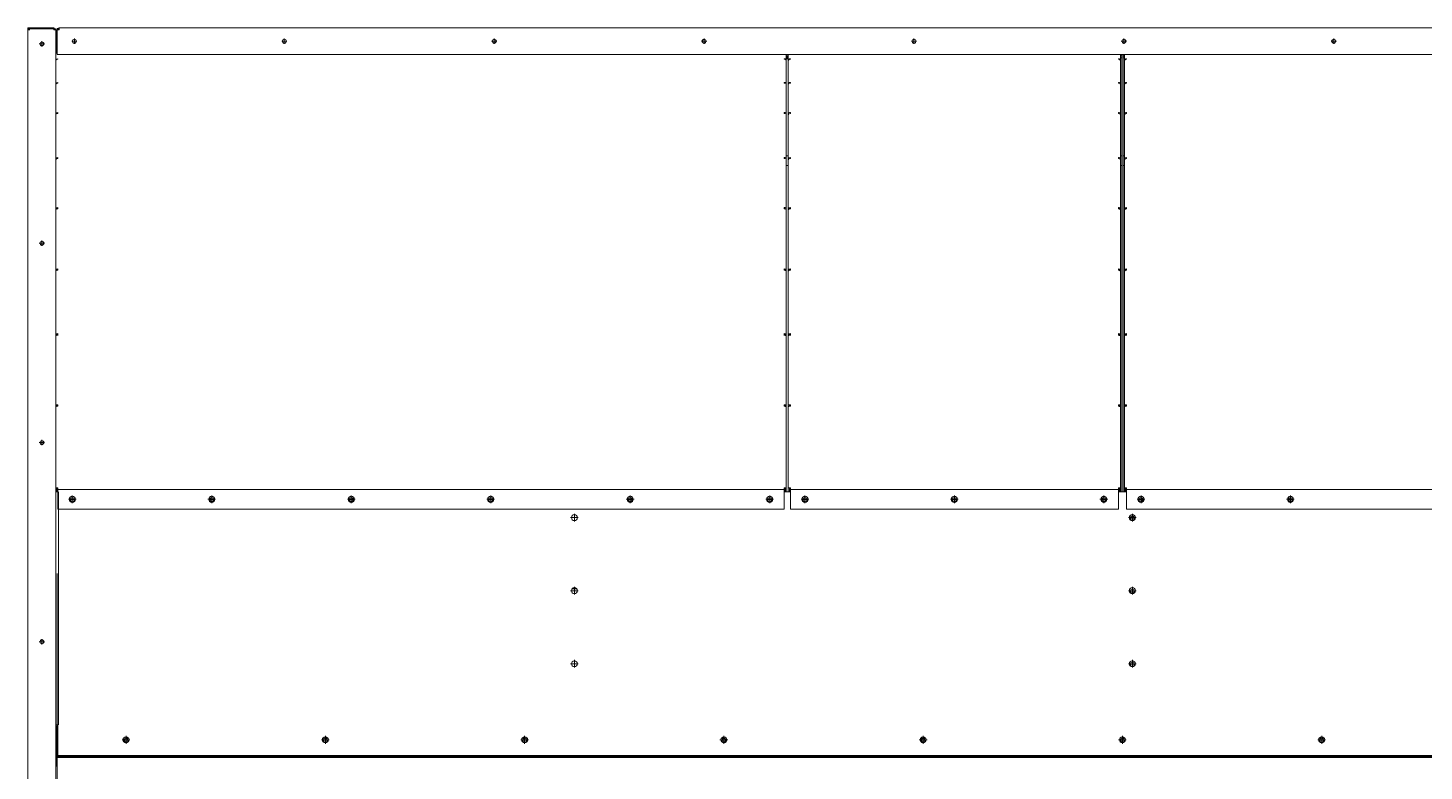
# Model space of a CAD drawing. Header units: millimetres. Extents: x 18793 to 48201, y 11745 to 32540.
# Drawn here: x 37810 to 39912, y 21409 to 22528 of the extents above; entities that cross this region are included whole.
import ezdxf

# ---------------------------------------------------------------- set-up
doc = ezdxf.new("R2010")
doc.units = ezdxf.units.MM

# ---------------------------------------------------------------- blocks, each defined once
blk = doc.blocks.new('2')
at = {"color": 7, "lineweight": 20, "ltscale": 0.280701}
for p, q in [((37810.2, 22527.8), (37810.2, 22526.2)), ((37810.2, 22527.8), (37849.1, 22527.8)), ((37810.2, 22526.2), (37849.1, 22526.2)), ((37810.2, 19482.9), (37810.2, 22526.2)), ((37810.2, 22524.7), (37813.3, 22524.7)), ((37849.1, 22527.8), (37849.1, 22524.7)), ((37850.2, 22525.8), (37849.1, 22525.8)), ((37852.2, 22524.7), (37849.1, 22524.7)), ((37852.2, 21829.7), (37852.2, 22524.7)), ((37852.2, 19482.9), (37852.2, 22524.7)), ((37854.2, 22524.4), (37853.7, 22524.4)), ((37853.7, 22524.4), (37853.7, 22490.9)), ((37854.2, 22524.7), (37854.2, 22487.8)), ((37854.2, 22524.7), (37857.3, 22524.7)), ((37857.3, 22527.8), (37857.1, 22527.8)), ((37857.1, 22524.7), (37857.1, 22526.2)), ((37857.3, 22524.7), (37857.3, 22527.8)), ((37857.3, 22527.8), (41063.1, 22527.8)), ((37880.2, 22511.7), (37880.2, 22503.9)), ((38196.2, 22511.7), (38196.2, 22503.9)), ((38512.2, 22511.7), (38512.2, 22503.9)), ((38828.2, 22511.7), (38828.2, 22503.9)), ((39144.2, 22511.7), (39144.2, 22503.9)), ((39460.2, 22511.7), (39460.2, 22503.9)), ((39776.2, 22511.7), (39776.2, 22503.9)), ((37827.3, 22503.8), (37835.1, 22503.8)), ((37831.2, 22507.7), (37831.2, 22499.9)), ((37876.3, 22507.8), (37884.1, 22507.8)), ((38192.3, 22507.8), (38200.1, 22507.8)), ((38508.3, 22507.8), (38516.1, 22507.8)), ((38824.3, 22507.8), (38832.1, 22507.8)), ((39140.3, 22507.8), (39148.1, 22507.8)), ((39456.3, 22507.8), (39464.1, 22507.8)), ((39772.3, 22507.8), (39780.1, 22507.8)), ((37854.2, 22487.8), (41066.2, 22487.8)), ((37855.1, 22480.8), (37855.1, 22481.4)), ((38948.9, 22480.8), (38948.9, 22481.4)), ((38951.9, 22478.3), (38952, 22478.3)), ((38952, 22478.3), (38952, 22487.8)), ((38955, 22485.8), (38952, 22485.8)), ((38952, 22484.3), (38955, 22484.3)), ((38952, 22482.7), (38955, 22482.7)), ((38952, 22481.1), (38955, 22481.1)), ((38952, 22477.9), (38952, 22478.3)), ((38952, 22442.8), (38952, 22477.9)), ((38955, 22487.8), (38955, 22478.3)), ((38955, 22478.3), (38955, 22478.3)), ((38955, 22408.4), (38955, 22478.3)), ((38955, 22477.9), (38955, 22442.8)), ((38958.1, 22480.8), (38958.1, 22481.4)), ((39451.9, 22480.8), (39451.9, 22481.4)), ((39454.9, 22478.3), (39455, 22478.3)), ((39455, 22478.3), (39455, 22487.8)), ((39457, 22485.8), (39455, 22485.8)), ((39457, 22482.7), (39455, 22482.7)), ((39455, 22477.9), (39455, 22478.3)), ((39455, 22442.8), (39455, 22477.9)), ((39457, 22487.8), (39457, 21829.7)), ((39459, 22487.8), (39459, 21829.7)), ((39461, 22485.8), (39459, 22485.8)), ((39461, 22482.7), (39459.2, 22482.7)), ((39461, 22485.4), (39460.5, 22485.4)), ((39461, 22483.4), (39460.5, 22483.4)), ((39461, 22487.8), (39461, 22478.3)), ((39461, 22478.3), (39461, 22478.3)), ((39461, 22442), (39461, 22478.3)), ((39461, 22477.9), (39461, 22442.8)), ((39464.1, 22480.8), (39464.1, 22481.4)), ((37855.1, 22444.9), (37855.1, 22445.7)), ((38948.9, 22444.9), (38948.9, 22445.7)), ((38951.9, 22442.8), (38952, 22442.8)), ((38952, 22442), (38952, 22442.8)), ((38952, 22397.8), (38952, 22442)), ((38955.1, 22442.8), (38955, 22442.8)), ((38955, 22442), (38955, 22397.8)), ((38958.1, 22444.9), (38958.1, 22445.7)), ((39451.9, 22444.9), (39451.9, 22445.7)), ((39454.9, 22442.8), (39455, 22442.8)), ((39455, 22442), (39455, 22442.8)), ((39455, 22397.8), (39455, 22442)), ((39461.1, 22442.8), (39461, 22442.8)), ((39461, 22408.4), (39461, 22442.8)), ((39461, 22442), (39461, 22397.8)), ((39464.1, 22444.9), (39464.1, 22445.7)), ((37852.3, 22397.8), (37852.2, 22397.8)), ((37855.1, 22399.2), (37855.1, 22400.7)), ((38948.9, 22399.2), (38948.9, 22400.7)), ((38951.7, 22397.8), (38952, 22397.8)), ((38952, 22396.8), (38952, 22397.8)), ((38952, 22330.4), (38952, 22396.8)), ((38955.3, 22397.8), (38955, 22397.8)), ((38955, 22366), (38955, 22397.8)), ((38955, 22396.8), (38955, 22330.4)), ((38958.1, 22399.2), (38958.1, 22400.7)), ((39451.9, 22399.2), (39451.9, 22400.7)), ((39454.7, 22397.8), (39455, 22397.8)), ((39455, 22396.8), (39455, 22397.8)), ((39455, 22330.4), (39455, 22396.8)), ((39461.3, 22397.8), (39461, 22397.8)), ((39461, 22366), (39461, 22397.8)), ((39461, 22396.8), (39461, 22330.4)), ((39464.1, 22399.9), (39464.1, 22400.7)), ((39464.1, 22399.2), (39464.1, 22399.9)), ((37852.5, 22330.4), (37852.2, 22330.4)), ((37855.1, 22332.1), (37855.1, 22332.9)), ((37855.1, 22332.1), (37855.1, 22331.4)), ((38948.9, 22332.9), (38948.9, 22331.4)), ((38951.4, 22330.4), (38952, 22330.4)), ((38952, 22335.1), (38955, 22335.1)), ((38952, 22329.1), (38952, 22330.4)), ((38952, 22255.3), (38952, 22329.1)), ((38955.5, 22330.4), (38955, 22330.4)), ((38955, 22302.4), (38955, 22330.4)), ((38955, 22329.1), (38955, 22255.3)), ((38958.1, 22332.9), (38958.1, 22331.4)), ((39451.9, 22332.9), (39451.9, 22331.4)), ((39454.4, 22330.4), (39455, 22330.4)), ((39455, 22335.1), (39457, 22335.1)), ((39455, 22329.1), (39455, 22330.4)), ((39455, 22255.3), (39455, 22329.1)), ((39459, 22335.1), (39461, 22335.1)), ((39461.5, 22330.4), (39461, 22330.4)), ((39461, 22302.4), (39461, 22330.4)), ((39461, 22329.1), (39461, 22255.3)), ((39464.1, 22332.9), (39464.1, 22331.4)), ((38955, 22320.8), (38952, 22320.8)), ((39457, 22320.8), (39455, 22320.8)), ((39461, 22320.8), (39459, 22320.8)), ((37853.6, 22255.3), (37852.2, 22255.3)), ((37853.6, 22255.2), (37853.6, 22255.3)), ((37855.1, 22256.3), (37855.1, 22257.5)), ((37855.1, 22256.3), (37855.1, 22255.4)), ((38948.9, 22257.5), (38948.9, 22255.4)), ((38950.4, 22255.2), (38950.4, 22255.3)), ((38950.4, 22255.3), (38952, 22255.3)), ((38952, 22253.8), (38952, 22255.3)), ((38952, 22163.3), (38952, 22253.8)), ((38956.6, 22255.3), (38955, 22255.3)), ((38955, 22231.5), (38955, 22255.3)), ((38955, 22253.8), (38955, 22163.3)), ((38956.6, 22255.2), (38956.6, 22255.3)), ((38958.1, 22257.5), (38958.1, 22255.4)), ((39451.9, 22257.5), (39451.9, 22255.4)), ((39453.4, 22255.3), (39455, 22255.3)), ((39453.4, 22255.2), (39453.4, 22255.3)), ((39455, 22253.8), (39455, 22255.3)), ((39455, 22163.3), (39455, 22253.8)), ((39462.6, 22255.3), (39461, 22255.3)), ((39461, 22231.5), (39461, 22255.3)), ((39461, 22253.8), (39461, 22163.3)), ((39462.6, 22255.2), (39462.6, 22255.3)), ((39464.1, 22257.5), (39464.1, 22255.4)), ((37827.3, 22203.8), (37835.1, 22203.8)), ((37831.2, 22207.7), (37831.2, 22199.9)), ((37853.6, 22163.3), (37852.2, 22163.3)), ((37853.6, 22162.9), (37853.6, 22163.3)), ((37855.1, 22165), (37855.1, 22163)), ((38948.9, 22165), (38948.9, 22163)), ((38950.4, 22162.9), (38950.4, 22163.3)), ((38950.4, 22163.3), (38952, 22163.3)), ((38952, 22161.6), (38952, 22163.3)), ((38952, 22066.2), (38952, 22161.6)), ((38956.6, 22163.3), (38955, 22163.3)), ((38955, 22144.7), (38955, 22163.3)), ((38955, 22161.6), (38955, 22066.2)), ((38956.6, 22162.9), (38956.6, 22163.3)), ((38958.1, 22165), (38958.1, 22163)), ((39451.9, 22165), (39451.9, 22163)), ((39453.4, 22163.3), (39455, 22163.3)), ((39453.4, 22162.9), (39453.4, 22163.3)), ((39455, 22161.6), (39455, 22163.3)), ((39455, 22066.2), (39455, 22161.6)), ((39462.6, 22163.3), (39461, 22163.3)), ((39461, 22144.7), (39461, 22163.3)), ((39461, 22161.6), (39461, 22066.2)), ((39462.6, 22162.9), (39462.6, 22163.3)), ((39464.1, 22165), (39464.1, 22163)), ((37853.6, 22066.2), (37852.2, 22066.2)), ((37853.6, 22065), (37853.6, 22066.2)), ((37855.1, 22067.7), (37855.1, 22065.1)), ((38948.9, 22067.7), (38948.9, 22065.1)), ((38950.4, 22065), (38950.4, 22066.2)), ((38950.4, 22066.2), (38952, 22066.2)), ((38952, 22064.4), (38952, 22066.2)), ((38952, 21959.8), (38952, 22064.4)), ((38956.6, 22066.2), (38955, 22066.2)), ((38955, 22053), (38955, 22066.2)), ((38955, 22064.4), (38955, 21959.8)), ((38956.6, 22065), (38956.6, 22066.2)), ((38958.1, 22067.7), (38958.1, 22065.1)), ((39451.9, 22067.7), (39451.9, 22065.1)), ((39453.4, 22066.2), (39455, 22066.2)), ((39453.4, 22065), (39453.4, 22066.2)), ((39455, 22064.4), (39455, 22066.2)), ((39455, 21959.8), (39455, 22064.4)), ((39462.6, 22066.2), (39461, 22066.2)), ((39461, 22053), (39461, 22066.2)), ((39461, 22064.4), (39461, 21959.8)), ((39462.6, 22065), (39462.6, 22066.2)), ((39464.1, 22067.7), (39464.1, 22065.1)), ((37853.6, 21959.8), (37852.2, 21959.8)), ((37853.6, 21958.2), (37853.6, 21959.8)), ((37855.1, 21960.5), (37855.1, 21958.3)), ((38948.9, 21960.5), (38948.9, 21958.3)), ((38950.4, 21958.2), (38950.4, 21959.8)), ((38950.4, 21959.8), (38952, 21959.8)), ((38952, 21957.8), (38952, 21959.8)), ((38952, 21835.3), (38952, 21957.8)), ((38956.6, 21959.8), (38955, 21959.8)), ((38955, 21952.5), (38955, 21959.8)), ((38955, 21957.8), (38955, 21835.3)), ((38956.6, 21958.2), (38956.6, 21959.8)), ((38958.1, 21960.5), (38958.1, 21958.3)), ((39451.9, 21960.5), (39451.9, 21958.3)), ((39453.4, 21959.8), (39455, 21959.8)), ((39453.4, 21958.2), (39453.4, 21959.8)), ((39455, 21957.8), (39455, 21959.8)), ((39455, 21835.3), (39455, 21957.8)), ((39462.6, 21959.8), (39461, 21959.8)), ((39461, 21952.5), (39461, 21959.8)), ((39461, 21957.8), (39461, 21835.3)), ((39462.6, 21958.2), (39462.6, 21959.8)), ((39464.1, 21959.3), (39464.1, 21960.5)), ((39464.1, 21959.3), (39464.1, 21958.3)), ((37827.3, 21903.8), (37835.1, 21903.8)), ((37831.2, 21907.7), (37831.2, 21899.9)), ((37855.1, 21829.7), (37852, 21829.7)), ((37853.6, 21829.7), (37852.2, 21829.7)), ((37853.6, 21829.7), (37853.6, 21835.3)), ((37855.1, 21803.3), (37855.1, 21835.8)), ((38948.9, 21833.3), (37855.1, 21833.3)), ((37856.5, 21829.7), (37856.5, 21478.8)), ((37871.1, 21818.3), (37882.8, 21818.3)), ((37877, 21824.2), (37877, 21812.5)), ((38081.1, 21818.3), (38092.8, 21818.3)), ((38087, 21824.2), (38087, 21812.5)), ((38291.1, 21818.3), (38302.8, 21818.3)), ((38297, 21824.2), (38297, 21812.5)), ((38501.1, 21818.3), (38512.8, 21818.3)), ((38507, 21824.2), (38507, 21812.5)), ((38711.1, 21818.3), (38722.8, 21818.3)), ((38717, 21824.2), (38717, 21812.5)), ((38921.1, 21818.3), (38932.8, 21818.3)), ((38927, 21824.2), (38927, 21812.5)), ((38948.9, 21830.2), (38948.9, 21835.8)), ((38948.9, 21830.2), (38948.9, 21803.3)), ((38948.9, 21829.7), (38958.1, 21829.7)), ((38950.4, 21829.7), (38950.4, 21835.3)), ((38950.4, 21829.7), (38952, 21829.7)), ((38952, 21829.7), (38952, 21835.3)), ((38955, 21835.3), (38955, 21829.7)), ((38956.6, 21829.7), (38955, 21829.7)), ((38956.6, 21829.7), (38956.6, 21835.3)), ((38958.1, 21803.3), (38958.1, 21835.8)), ((39451.9, 21833.3), (38958.1, 21833.3)), ((38974.1, 21818.3), (38985.8, 21818.3)), ((38980, 21824.2), (38980, 21812.5)), ((39199.1, 21818.3), (39210.8, 21818.3)), ((39205, 21824.2), (39205, 21812.5)), ((39424.1, 21818.3), (39435.8, 21818.3)), ((39430, 21824.2), (39430, 21812.5)), ((39451.9, 21835.8), (39451.9, 21834.6)), ((39451.9, 21830.2), (39451.9, 21834.6)), ((39451.9, 21830.2), (39451.9, 21803.3)), ((39451.9, 21829.7), (39464.1, 21829.7)), ((39453.4, 21829.7), (39453.4, 21835.3)), ((39453.4, 21829.7), (39455, 21829.7)), ((39455, 21829.7), (39455, 21835.3)), ((39455, 21829.7), (39455, 21829.7)), ((39461, 21829.7), (39461, 21835.3)), ((39462.6, 21829.7), (39461, 21829.7)), ((39461, 21829.7), (39461, 21829.7)), ((39462.6, 21829.7), (39462.6, 21835.3)), ((39464.1, 21830.2), (39464.1, 21835.8)), ((39957.9, 21833.3), (39464.1, 21833.3)), ((39464.1, 21803.3), (39464.1, 21830.2)), ((39480.1, 21818.3), (39491.8, 21818.3)), ((39486, 21824.2), (39486, 21812.5)), ((39487, 21820.5), (39487, 21814.9)), ((39705.1, 21818.3), (39716.8, 21818.3)), ((39711, 21824.2), (39711, 21812.5)), ((38948.9, 21803.3), (37855.1, 21803.3)), ((37873.1, 21817.7), (37880.9, 21817.7)), ((38083.1, 21817.7), (38090.9, 21817.7)), ((38293.1, 21817.7), (38300.9, 21817.7)), ((38503.1, 21817.7), (38510.9, 21817.7)), ((38713.1, 21817.7), (38720.9, 21817.7)), ((38923.1, 21817.7), (38930.9, 21817.7)), ((39451.9, 21803.3), (38958.1, 21803.3)), ((38976.1, 21817.7), (38983.9, 21817.7)), ((39201.1, 21817.7), (39208.9, 21817.7)), ((39426.1, 21817.7), (39433.9, 21817.7)), ((39957.9, 21803.3), (39464.1, 21803.3)), ((39482.1, 21817.7), (39489.9, 21817.7)), ((39707.1, 21817.7), (39714.9, 21817.7)), ((38627.1, 21790.7), (38638.8, 21790.7)), ((38633, 21796.6), (38633, 21784.9)), ((39467.1, 21790.7), (39478.8, 21790.7)), ((39469.1, 21790), (39476.9, 21790)), ((39473, 21796.6), (39473, 21784.9)), ((37854.2, 21706.4), (37854.2, 21297.9)), ((38627.1, 21680.7), (38638.8, 21680.7)), ((38636.4, 21683.7), (38629.6, 21683.7)), ((38633, 21686.6), (38633, 21674.9)), ((39467.1, 21680.7), (39478.8, 21680.7)), ((39469.1, 21680), (39476.9, 21680)), ((39473, 21686.6), (39473, 21674.9)), ((37831.2, 21607.7), (37831.2, 21599.9)), ((37827.3, 21603.8), (37835.1, 21603.8)), ((38627.1, 21570.7), (38638.8, 21570.7)), ((38633, 21576.6), (38633, 21564.9)), ((39467.1, 21570.7), (39478.8, 21570.7)), ((39469.1, 21570), (39476.9, 21570)), ((39473, 21576.6), (39473, 21564.9)), ((37855.1, 21478.8), (37852, 21478.8)), ((37852.2, 19482.9), (37852.2, 21478.8)), ((37855.1, 21476.8), (37852.2, 21476.8)), ((37852.4, 21475.2), (37852.2, 21475.2)), ((37852.2, 21473.7), (37855.1, 21473.7)), ((37853.6, 21434.8), (37853.6, 21473.7)), ((37855.1, 21474.7), (37854, 21474.7)), ((37854.2, 21476.8), (37854.2, 21478.8)), ((37855.1, 21478.8), (37855.1, 21435.9)), ((37855.1, 21476.8), (37855.1, 21473.7)), ((37855.1, 21475.2), (37855.1, 21475.2)), ((37958, 21462.2), (37958, 21450.5)), ((38258, 21462.2), (38258, 21450.5)), ((38558, 21462.2), (38558, 21450.5)), ((38858, 21462.2), (38858, 21450.5)), ((39158, 21462.2), (39158, 21450.5)), ((39458, 21462.2), (39458, 21450.5)), ((39758, 21462.2), (39758, 21450.5)), ((37952.1, 21456.3), (37963.8, 21456.3)), ((37954.1, 21455.8), (37961.9, 21455.8)), ((38252.1, 21456.3), (38263.8, 21456.3)), ((38254.1, 21455.8), (38261.9, 21455.8)), ((38552.1, 21456.3), (38563.8, 21456.3)), ((38554.1, 21455.8), (38561.9, 21455.8)), ((38852.1, 21456.3), (38863.8, 21456.3)), ((38854.1, 21455.8), (38861.9, 21455.8)), ((39152.1, 21456.3), (39163.8, 21456.3)), ((39154.1, 21455.8), (39161.9, 21455.8)), ((39452.1, 21456.3), (39463.8, 21456.3)), ((39454.1, 21455.8), (39461.9, 21455.8)), ((39752.1, 21456.3), (39763.8, 21456.3)), ((39754.1, 21455.8), (39761.9, 21455.8)), ((37852.2, 21434.8), (37855.1, 21434.8)), ((37853.6, 21434.8), (37853.6, 21416.4)), ((37853.6, 21431), (41062.4, 21431)), ((37853.6, 21429.9), (41062.4, 21429.9)), ((37853.6, 21417.5), (37853.6, 21429.9)), ((37855.1, 21437.9), (37855.1, 21432.8)), ((41060.9, 21432.8), (37855.1, 21432.8)), ((37852.2, 21416.4), (37853.6, 21416.4))]:
    blk.add_line(p, q, dxfattribs=at)
for centre, radius in [((37831.2, 22503.8), 3), ((37880.2, 22507.8), 3), ((38196.2, 22507.8), 3), ((38512.2, 22507.8), 3), ((38828.2, 22507.8), 3), ((39144.2, 22507.8), 3), ((39460.2, 22507.8), 3), ((39776.2, 22507.8), 3), ((37831.2, 22203.8), 3), ((37831.2, 21903.8), 3), ((37877, 21818.3), 4.5), ((37877, 21817.7), 3), ((38087, 21818.3), 4.5), ((38087, 21817.7), 3), ((38297, 21818.3), 4.5), ((38297, 21817.7), 3), ((38507, 21818.3), 4.5), ((38507, 21817.7), 3), ((38717, 21818.3), 4.5), ((38717, 21817.7), 3), ((38927, 21818.3), 4.5), ((38927, 21817.7), 3), ((38980, 21818.3), 4.5), ((38980, 21817.7), 3), ((39205, 21818.3), 4.5), ((39205, 21817.7), 3), ((39430, 21818.3), 4.5), ((39430, 21817.7), 3), ((39486, 21818.3), 4.5), ((39486, 21817.7), 3), ((39711, 21818.3), 4.5), ((39711, 21817.7), 3), ((38633, 21790.7), 4.5), ((39473, 21790.7), 4.5), ((39473, 21790), 3), ((38633, 21680.7), 4.5), ((39473, 21680.7), 4.5), ((39473, 21680), 3), ((37831.2, 21603.8), 3), ((38633, 21570.7), 4.5), ((39473, 21570.7), 4.5), ((39473, 21570), 3), ((37958, 21456.3), 4.5), ((38258, 21456.3), 4.5), ((38558, 21456.3), 4.5), ((38858, 21456.3), 4.5), ((39158, 21456.3), 4.5), ((39458, 21456.3), 4.5), ((39758, 21456.3), 4.5), ((37958, 21455.8), 3), ((38258, 21455.8), 3), ((38558, 21455.8), 3), ((38858, 21455.8), 3), ((39158, 21455.8), 3), ((39458, 21455.8), 3), ((39758, 21455.8), 3)]:
    blk.add_circle(centre, radius, dxfattribs=at)
for centre, radius, start, end in [((37849.1, 22524.7), 3.1, 0, 90), ((37849.1, 22524.7), 1.5, 0, 90), ((37857.1, 22524.4), 3.4, 90, 180), ((37857.3, 22524.7), 3.1, 90, 180), ((37857.3, 22524.7), 1.5, 90, 180), ((37857.1, 22524.4), 1.4, 90, 155.397), ((37857.1, 22491.2), 3.4, 180, 180.1813), ((39460.5, 22481.9), 3.5, 179.5981, 180), ((39460.5, 22481.9), 3.5, 90, 115.3768), ((39460.5, 22481.9), 1.5, 90, 179.3935), ((38958.1, 22293), 3.1, 179.1767, 180), ((39464.1, 22293), 3.1, 179.1767, 180), ((37813.6, 22141.2), 3.4, 180, 180.1768), ((38958.1, 22070.1), 3.1, 179.2796, 180), ((39464.1, 22070.1), 3.1, 179.2796, 180), ((37855.1, 21473.7), 3.1, 90, 156.6149), ((37855.1, 21473.7), 1.5, 90, 180)]:
    blk.add_arc(centre, radius, start, end, dxfattribs=at)
at = {"color": 7, "lineweight": 20, "ltscale": 0.280701, "extrusion": (0, 0, -1)}
for centre, major_axis, ratio, start_param, end_param in [((37855.1, 22488.1), (-3.1, 0), 1, 0.4085, 1.294748), ((37855.1, 22488), (3.1, 0), 0.995898, 3.550086, 4.43633), ((37855.1, 22478.3), (3.1, 0), 0.995898, 3.550026, 4.712389), ((37855.1, 22477.9), (3.1, 0), 0.945441, 3.549953, 4.712389), ((38948.9, 22478.3), (-3.1, 0), 0.995898, 1.570796, 3.141593), ((38948.9, 22477.9), (-3.1, 0), 0.945441, 1.570796, 3.141593), ((38958.1, 22478.3), (3.1, 0), 0.995898, 3.141593, 4.712389), ((38958.1, 22477.9), (3.1, 0), 0.945441, 3.141593, 4.712389), ((39451.9, 22478.3), (-3.1, 0), 0.995898, 1.570796, 3.141593), ((39451.9, 22477.9), (-3.1, 0), 0.945441, 1.570796, 3.141593), ((39464.1, 22478.3), (3.1, 0), 0.995898, 3.141593, 4.712389), ((39464.1, 22477.9), (3.1, 0), 0.945441, 3.141593, 4.712389), ((37855.1, 22442.8), (3.1, 0), 0.945441, 3.549897, 4.712389), ((37855.1, 22442), (3.1, 0), 0.911987, 3.549844, 4.712389), ((38948.9, 22442.8), (-3.1, 0), 0.945441, 1.570796, 3.141593), ((38948.9, 22442), (-3.1, 0), 0.911987, 1.570796, 3.141593), ((38958.1, 22442.8), (3.1, 0), 0.945441, 3.141593, 4.712389), ((38958.1, 22442), (3.1, 0), 0.911987, 3.141593, 4.712389), ((39451.9, 22442.8), (-3.1, 0), 0.945441, 1.570796, 3.141593), ((39451.9, 22442), (-3.1, 0), 0.911987, 1.570796, 3.141593), ((39464.1, 22442.8), (3.1, 0), 0.945441, 3.141593, 4.712389), ((39464.1, 22442), (3.1, 0), 0.911987, 3.141593, 4.712389), ((37855.1, 22397.8), (3.1, 0), 0.911987, 3.54979, 4.712389), ((37855.1, 22396.8), (3.1, 0), 0.787572, 3.549562, 4.712389), ((38948.9, 22397.8), (-3.1, 0), 0.911987, 1.570796, 3.141593), ((38948.9, 22396.8), (-3.1, 0), 0.787572, 1.570796, 3.141593), ((38958.1, 22397.8), (3.1, 0), 0.911987, 3.141593, 4.712389), ((38958.1, 22396.8), (3.1, 0), 0.787572, 3.141593, 4.712389), ((39451.9, 22397.8), (-3.1, 0), 0.911987, 1.570796, 3.141593), ((39451.9, 22396.8), (-3.1, 0), 0.787572, 1.570796, 3.141593), ((39464.1, 22397.8), (3.1, 0), 0.911987, 3.141593, 4.712389), ((39464.1, 22396.8), (3.1, 0), 0.787572, 3.141593, 4.712389), ((37855.1, 22330.4), (3.1, 0), 0.787572, 3.549516, 4.712389), ((37855.1, 22329.1), (3.1, 0), 0.728422, 3.549386, 4.712389), ((37855.1, 22330.4), (1.5, 0), 0.787572, 3.897536, 4.712389), ((38948.9, 22330.4), (-3.1, 0), 0.787572, 1.570796, 3.141593), ((38948.9, 22330.4), (-1.5, 0), 0.787572, 1.570796, 2.385648), ((38948.9, 22329.1), (-3.1, 0), 0.728422, 1.570796, 3.141593), ((38958.1, 22330.4), (3.1, 0), 0.787572, 3.141593, 4.712389), ((38958.1, 22329.1), (3.1, 0), 0.728422, 3.141593, 4.712389), ((38958.1, 22330.4), (1.5, 0), 0.787572, 3.897536, 4.712389), ((39451.9, 22330.4), (-3.1, 0), 0.787572, 1.570796, 3.141593), ((39451.9, 22330.4), (-1.5, 0), 0.787572, 1.570796, 2.385648), ((39451.9, 22329.1), (-3.1, 0), 0.728422, 1.570796, 3.141593), ((39464.1, 22330.4), (3.1, 0), 0.787572, 3.141593, 4.712389), ((39464.1, 22329.1), (3.1, 0), 0.728422, 3.141593, 4.712389), ((39464.1, 22330.4), (1.5, 0), 0.787572, 3.897536, 4.712389), ((38958.1, 22292.9), (3.1, 0), 0.99655, 3.141593, 3.150933), ((38958.1, 22292.8), (3.1, 0), 0.977239, 3.141593, 3.155902), ((38958.1, 22287.8), (3.1, 0), 0.968276, 3.141593, 3.146662), ((39464.1, 22292.9), (3.1, 0), 0.99655, 3.141593, 3.150933), ((39464.1, 22292.8), (3.1, 0), 0.977239, 3.141593, 3.155902), ((39464.1, 22287.8), (3.1, 0), 0.968276, 3.141593, 3.146662), ((38958.1, 22272.8), (3.1, 0), 0.944147, 3.141593, 3.146652), ((38958.1, 22265.7), (3.1, 0), 0.977239, 3.141593, 3.15435), ((38958.1, 22265), (3.1, 0), 0.850543, 3.141593, 3.154108), ((39464.1, 22272.8), (3.1, 0), 0.944147, 3.141593, 3.146652), ((39464.1, 22265.7), (3.1, 0), 0.977239, 3.141593, 3.15435), ((39464.1, 22265), (3.1, 0), 0.850543, 3.141593, 3.154108), ((37855.1, 22255.3), (3.1, 0), 0.728422, 3.549343, 4.712389), ((37855.1, 22253.8), (3.1, 0), 0.543645, 3.549739, 4.712389), ((37855.1, 22255.3), (1.5, 0), 0.728422, 3.141593, 4.712389), ((38948.9, 22255.3), (-3.1, 0), 0.728422, 1.570796, 3.141593), ((38948.9, 22255.3), (-1.5, 0), 0.728422, 1.570796, 3.141593), ((38948.9, 22253.8), (-3.1, 0), 0.543645, 1.570796, 3.141593), ((38958.1, 22255.3), (3.1, 0), 0.728422, 3.141593, 4.712389), ((38958.1, 22253.8), (3.1, 0), 0.543645, 3.141593, 4.712389), ((38958.1, 22253), (3.1, 0), 0.875044, 3.141593, 3.146612), ((38958.1, 22255.3), (1.5, 0), 0.728422, 3.141593, 4.712389), ((39451.9, 22255.3), (-3.1, 0), 0.728422, 1.570796, 3.141593), ((39451.9, 22255.3), (-1.5, 0), 0.728422, 1.570796, 3.141593), ((39451.9, 22253.8), (-3.1, 0), 0.543645, 1.570796, 3.141593), ((39464.1, 22255.3), (3.1, 0), 0.728422, 3.141593, 4.712389), ((39464.1, 22253.8), (3.1, 0), 0.543645, 3.141593, 4.712389), ((39464.1, 22253), (3.1, 0), 0.875044, 3.141593, 3.146612), ((39464.1, 22255.3), (1.5, 0), 0.728422, 3.141593, 4.712389), ((39464.1, 22224.1), (3.1, 0), 0.87462, 3.141593, 3.144997), ((38958.1, 22197.9), (3.1, 0), 0.850543, 3.141593, 3.153017), ((38958.1, 22196.7), (3.1, 0), 0.719619, 3.141593, 3.152646), ((39464.1, 22197.9), (3.1, 0), 0.850543, 3.141593, 3.153017), ((39464.1, 22196.7), (3.1, 0), 0.719619, 3.141593, 3.152646), ((37855.1, 22163.3), (3.1, 0), 0.543645, 3.549739, 4.712389), ((37855.1, 22161.6), (3.1, 0), 0.465261, 3.549739, 4.712389), ((37855.1, 22163.3), (1.5, 0), 0.543645, 3.141593, 4.712389), ((38948.9, 22163.3), (-3.1, 0), 0.543645, 1.570796, 3.141593), ((38948.9, 22163.3), (-1.5, 0), 0.543645, 1.570796, 3.141593), ((38948.9, 22161.6), (-3.1, 0), 0.465261, 1.570796, 3.141593), ((38958.1, 22163.3), (3.1, 0), 0.543645, 3.141593, 4.712389), ((38958.1, 22161.6), (3.1, 0), 0.465261, 3.141593, 4.712389), ((38958.1, 22163.3), (1.5, 0), 0.543645, 3.141593, 4.712389), ((39451.9, 22163.3), (-3.1, 0), 0.543645, 1.570796, 3.141593), ((39451.9, 22163.3), (-1.5, 0), 0.543645, 1.570796, 3.141593), ((39451.9, 22161.6), (-3.1, 0), 0.465261, 1.570796, 3.141593), ((39464.1, 22163.3), (3.1, 0), 0.543645, 3.141593, 4.712389), ((39464.1, 22161.6), (3.1, 0), 0.465261, 3.141593, 4.712389), ((39464.1, 22163.3), (1.5, 0), 0.543645, 3.141593, 4.712389), ((38958.1, 22108.1), (3.1, 0), 0.719619, 3.141593, 3.146386), ((38958.1, 22106.5), (3.1, 0), 0.446847, 3.141593, 3.150121), ((39464.1, 22108.1), (3.1, 0), 0.719619, 3.141593, 3.151845), ((39464.1, 22106.5), (3.1, 0), 0.446847, 3.141593, 3.150121), ((38958.1, 22070), (-3.1, 0), 0.992634, 6.283185, 6.292467), ((39464.1, 22070), (-3.1, 0), 0.992634, 6.283185, 6.292467), ((37855.1, 22066.2), (3.1, 0), 0.465261, 3.54974, 4.712389), ((37855.1, 22064.4), (3.1, 0), 0.240313, 3.54974, 4.712389), ((37855.1, 22066.2), (1.5, 0), 0.465261, 3.141593, 4.712389), ((38948.9, 22066.2), (-3.1, 0), 0.465261, 1.570796, 3.141593), ((38948.9, 22066.2), (-1.5, 0), 0.465261, 1.570796, 3.141593), ((38948.9, 22064.4), (-3.1, 0), 0.240313, 1.570796, 3.141593), ((38958.1, 22069.8), (-3.1, 0), 0.946894, 0, 0.012463), ((38958.1, 22066.2), (3.1, 0), 0.465261, 3.141593, 4.712389), ((38958.1, 22064.4), (3.1, 0), 0.240313, 3.141593, 4.712389), ((38958.1, 22058.9), (-3.1, 0), 0.929338, 6.283185, 6.289352), ((38958.1, 22066.2), (1.5, 0), 0.465261, 3.141593, 4.712389), ((39451.9, 22066.2), (-3.1, 0), 0.465261, 1.570796, 3.141593), ((39451.9, 22066.2), (-1.5, 0), 0.465261, 1.570796, 3.141593), ((39451.9, 22064.4), (-3.1, 0), 0.240313, 1.570796, 3.141593), ((39464.1, 22069.8), (-3.1, 0), 0.946894, 0, 0.012463), ((39464.1, 22066.2), (3.1, 0), 0.465261, 3.141593, 4.712389), ((39464.1, 22064.4), (3.1, 0), 0.240313, 3.141593, 4.712389), ((39464.1, 22058.9), (-3.1, 0), 0.929338, 6.283185, 6.289352), ((39464.1, 22066.2), (1.5, 0), 0.465261, 3.141593, 4.712389), ((38958.1, 22046.5), (-3.1, 0), 0.946894, 0, 0.011421), ((38958.1, 22045.6), (-3.1, 0), 0.817118, 0, 0.011141), ((39464.1, 22046.5), (-3.1, 0), 0.946894, 0, 0.011421), ((39464.1, 22045.6), (-3.1, 0), 0.817118, 0, 0.011141), ((38958.1, 22003.8), (-3.1, 0), 0.817118, 0, 0.010381), ((38958.1, 22002.4), (-3.1, 0), 0.588362, 6.283185, 6.292689), ((38958.1, 21992.4), (3.1, 0), 0.446847, 3.141593, 3.149773), ((38958.1, 21990.5), (3.1, 0), 0.246895, 3.141593, 3.146321), ((39464.1, 22003.8), (-3.1, 0), 0.817118, 0, 0.010381), ((39464.1, 22002.4), (-3.1, 0), 0.588362, 0, 0.009503), ((39464.1, 21992.4), (3.1, 0), 0.446847, 3.141593, 3.149773), ((39464.1, 21990.5), (3.1, 0), 0.246895, 3.141593, 3.146321), ((38958.1, 21982.5), (-3.1, 0), 0.737277, 6.283185, 6.288433), ((39464.1, 21982.5), (-3.1, 0), 0.737277, 6.283185, 6.288433), ((37855.1, 21959.8), (3.1, 0), 0.240313, 3.54974, 4.712389), ((37855.1, 21957.8), (3.1, 0), 0.151261, 3.54974, 4.712389), ((37855.1, 21959.8), (1.5, 0), 0.240313, 3.141593, 4.712389), ((38948.9, 21959.8), (-3.1, 0), 0.240313, 1.570796, 3.141593), ((38948.9, 21959.8), (-1.5, 0), 0.240313, 1.570796, 3.141593), ((38948.9, 21957.8), (-3.1, 0), 0.151261, 1.570796, 3.141593), ((38958.1, 21959.8), (3.1, 0), 0.240313, 3.141593, 4.712389), ((38958.1, 21957.8), (3.1, 0), 0.151261, 3.141593, 4.712389), ((38958.1, 21959.8), (1.5, 0), 0.240313, 3.141593, 4.712389), ((39451.9, 21959.8), (-3.1, 0), 0.240313, 1.570796, 3.141593), ((39451.9, 21959.8), (-1.5, 0), 0.240313, 1.570796, 3.141593), ((39451.9, 21957.8), (-3.1, 0), 0.151261, 1.570796, 3.141593), ((39464.1, 21959.8), (3.1, 0), 0.240313, 3.141593, 4.712389), ((39464.1, 21957.8), (3.1, 0), 0.151261, 3.141593, 4.712389), ((39464.1, 21959.8), (1.5, 0), 0.240313, 3.141593, 4.712389), ((38958.1, 21943.8), (-3.1, 0), 0.588362, 6.283185, 6.292164), ((38958.1, 21942), (-3.1, 0), 0.335364, 6.283185, 6.289477), ((39464.1, 21943.8), (-3.1, 0), 0.588362, 0, 0.008978), ((39464.1, 21942), (-3.1, 0), 0.335364, 0, 0.006292), ((38958.1, 21887.7), (3.1, 0), 0.246895, 3.141593, 3.146203), ((39464.1, 21887.7), (3.1, 0), 0.246895, 3.141593, 3.146203), ((38958.1, 21873.7), (-3.1, 0), 0.335364, 6.283185, 6.293401), ((39464.1, 21873.7), (-3.1, 0), 0.335364, 0, 0.010216), ((37855.1, 21835.3), (3.1, 0), 0.151261, 3.54974, 4.712389), ((37855.1, 21835.3), (1.5, 0), 0.151261, 3.141593, 4.712389), ((38948.9, 21835.3), (-3.1, 0), 0.151261, 1.570796, 3.141593), ((38948.9, 21835.3), (-1.5, 0), 0.151261, 1.570796, 3.141593), ((38958.1, 21835.3), (3.1, 0), 0.151261, 3.141593, 4.712389), ((38958.1, 21835.3), (1.5, 0), 0.151261, 3.141593, 4.712389), ((39451.9, 21835.3), (-3.1, 0), 0.151261, 1.570796, 3.141593), ((39451.9, 21835.3), (-1.5, 0), 0.151261, 1.570796, 3.141593), ((39464.1, 21835.3), (3.1, 0), 0.151261, 3.141593, 4.712389), ((39464.1, 21835.3), (1.5, 0), 0.151261, 3.141593, 4.712389), ((37855.1, 21473.7), (1.5, 0), 0.681998, 3.181764, 4.712389), ((37958, 21430.7), (-3, 0), 0.681998, 0.110754, 3.030838), ((37958, 21429.6), (-3, 0), 0.681998, 0.75112, 2.390473), ((37958, 21428.1), (-4.5, 0), 0.681998, 7.481921, 8.226042), ((38258, 21430.7), (-3, 0), 0.681998, 0.110754, 3.030838), ((38258, 21429.6), (-3, 0), 0.681998, 0.75112, 2.390473), ((38258, 21428.1), (-4.5, 0), 0.681998, 7.481921, 8.226042), ((38558, 21430.7), (-3, 0), 0.681998, 0.110754, 3.030838), ((38558, 21429.6), (-3, 0), 0.681998, 0.75112, 2.390473), ((38558, 21428.1), (-4.5, 0), 0.681998, 7.481921, 8.226042), ((38858, 21430.7), (-3, 0), 0.681998, 0.110754, 3.030838), ((38858, 21429.6), (-3, 0), 0.681998, 0.75112, 2.390473), ((38858, 21428.1), (-4.5, 0), 0.681998, 7.481921, 8.226042), ((39158, 21430.7), (-3, 0), 0.681998, 0.110754, 3.030838), ((39158, 21429.6), (-3, 0), 0.681998, 0.75112, 2.390473), ((39158, 21428.1), (-4.5, 0), 0.681998, 7.481921, 8.226042), ((39758, 21430.7), (3, 0), 0.681998, 3.252347, 4.712389), ((39758, 21429.6), (3, 0), 0.681998, 3.892713, 4.712389), ((39758, 21428.1), (4.5, 0), 0.681998, 4.340329, 5.084449), ((39758, 21430.7), (-3, 0), 0.681998, 1.570796, 3.030838), ((39758, 21429.6), (-3, 0), 0.681998, 1.570796, 2.390473)]:
    blk.add_ellipse(centre, major_axis=major_axis, ratio=ratio, start_param=start_param, end_param=end_param, dxfattribs=at)

msp = doc.modelspace()

# ---------------------------------------------------------------- block references
msp.add_blockref('2', (0, 0))

doc.saveas('drawing.dxf')
